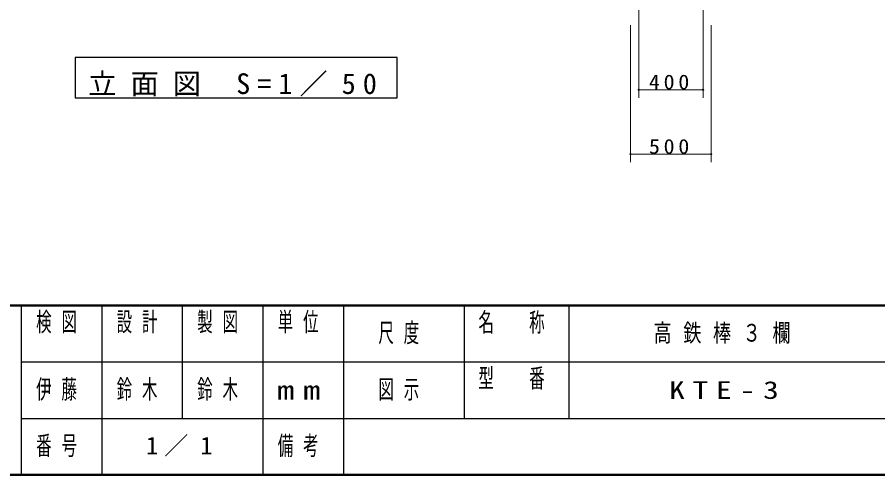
# Model space of a CAD drawing. Units: millimetres at full size, with parts at other scales. Extents: x -19540 to 0, y -3096 to 13350.
# Drawn here: x -12150 to -6807, y 0 to 2840 of the extents above; entities that cross this region are included whole.
import ezdxf

# ---------------------------------------------------------------- set-up
doc = ezdxf.new("R2010")
doc.units = ezdxf.units.MM
doc.layers.add('A3図枠', color=7, linetype='Continuous', lineweight=25)
doc.layers.add('補助', color=2, linetype='Continuous', lineweight=25)
doc.layers.add('図面プロファイル', color=7, linetype='Continuous')
doc.styles.add('ＭＳ ゴシック', font='')
doc.styles.get('ＭＳ ゴシック').set_extended_font_data('MS Gothic')

# ---------------------------------------------------------------- blocks, each defined once
blk = doc.blocks.new('dimension_origin')
at = {"color": 0, "linetype": 'Continuous', "lineweight": -2}
blk.add_circle((0, 0), 1.25, dxfattribs=at)

msp = doc.modelspace()

# ---------------------------------------------------------------- linework, layer by layer
at = {"layer": 'A3図枠', "lineweight": 50}
for p, q in [((-19250, 1050), (0, 1050)), ((-19250, 0), (0, 0))]:
    msp.add_line(p, q, dxfattribs=at)
at = {"layer": 'A3図枠', "color": 211}
for p, q in [((-12125, 1050), (-12125, 0)), ((-11625, 1050), (-11625, 350)), ((-11125, 1050), (-11125, 350)), ((-10625, 1050), (-10625, 0)), ((-10125, 1050), (-10125, 350)), ((-9375, 1050), (-9375, 350)), ((-9375, 700), (-3500, 700)), ((-12125, 350), (0, 350))]:
    msp.add_line(p, q, dxfattribs=at)
at = {"layer": 'A3図枠'}
for p, q in [((-8725, 1050), (-8725, 350)), ((-12125, 700), (-9375, 700)), ((-11625, 350), (-11625, 0)), ((-10125, 350), (-10125, 0))]:
    msp.add_line(p, q, dxfattribs=at)
at = {"layer": '補助', "lineweight": 13}
for p, q in [((-8290.98, 2939.617), (-8290.98, 2339.617)), ((-7890.98, 2939.617), (-7890.98, 2339.617)), ((-8340.98, 2789.617), (-8340.98, 1939.617)), ((-7840.98, 2789.617), (-7840.98, 1939.617)), ((-7890.98, 2389.617), (-8290.98, 2389.617)), ((-7840.98, 1989.617), (-8340.98, 1989.617))]:
    msp.add_line(p, q, dxfattribs=at)
at = {"layer": '補助'}
msp.add_lwpolyline([(-11790.98, 2589.617), (-11790.98, 2339.617), (-9790.98, 2339.617), (-9790.98, 2589.617)], close=True, dxfattribs=at)

# ---------------------------------------------------------------- block references
at = {"layer": '補助', "lineweight": 13, "xscale": 3.33, "yscale": 3.33}
for p in [(-8290.98, 2389.617), (-8340.98, 1989.617)]:
    msp.add_blockref('dimension_origin', p, dxfattribs=at)
at = {"layer": '補助', "lineweight": 13, "xscale": 3.33, "yscale": 3.33, "rotation": 180}
for p in [(-7890.98, 2389.617), (-7840.98, 1989.617)]:
    msp.add_blockref('dimension_origin', p, dxfattribs=at)

# ---------------------------------------------------------------- texts
at = {"layer": 'A3図枠', "color": 4, "char_height": 117.3, "style": 'ＭＳ ゴシック'}
for s, insert, attachment_point in [('\\T1.64;\\W0.6;検図', (-11875, 1008.333), 2), ('\\T1.64;\\W0.6;設計', (-11375, 1008.333), 2), ('\\T1.64;\\W0.6;製図', (-10875, 1008.333), 2), ('\\T1.64;\\W0.6;単位', (-10375, 1008.333), 2), ('\\T1.64;\\W0.6;名\u3000称', (-9050, 1005.138), 2), ('\\T1.64;\\W0.6;尺度', (-9750, 875), 5), ('\\T1.64;\\W0.6;型\u3000番', (-9050, 658.333), 2), ('\\T1.64;\\W0.6;図示', (-9750, 525), 5), ('\\T1.5;\\W1.35;mm', (-10375, 525), 5), ('\\T1.64;\\W0.6;番号', (-11875, 175), 5), ('\\T1.64;\\W0.6;備考', (-10375, 175), 5)]:
    msp.add_mtext(s, dxfattribs=dict(at, insert=insert, attachment_point=attachment_point))
at = {"layer": '図面プロファイル', "attachment_point": 5, "style": 'ＭＳ ゴシック'}
for s, insert, char_height in [('\\T1.64;\\W0.75;高鉄棒３欄', (-7737.5, 875), 110), ('\\T1.64;\\W0.6;伊藤', (-11875, 525), 117.3), ('\\T1.64;\\W0.6;鈴木', (-11375, 525), 117.3), ('\\T1.64;\\W0.6;鈴木', (-10875, 525), 117.3), ('\\T1.5;\\W1.3;KTE-3', (-7737.5, 525), 110), ('\\T1.5;1／1', (-11125, 175), 110)]:
    msp.add_mtext(s, dxfattribs=dict(at, insert=insert, char_height=char_height))
at = {"layer": '補助', "attachment_point": 8, "style": 'ＭＳ ゴシック'}
for s, insert, char_height in [('\\T1.5;立面図\\~S=1／50', (-10790.98, 2347.951), 128.3), ('\\T1.33;\\W1.1;400', (-8090.98, 2390.617), 91.64), ('\\T1.33;\\W1.1;500', (-8090.98, 1990.617), 91.64)]:
    msp.add_mtext(s, dxfattribs=dict(at, insert=insert, char_height=char_height))

doc.saveas('drawing.dxf')
